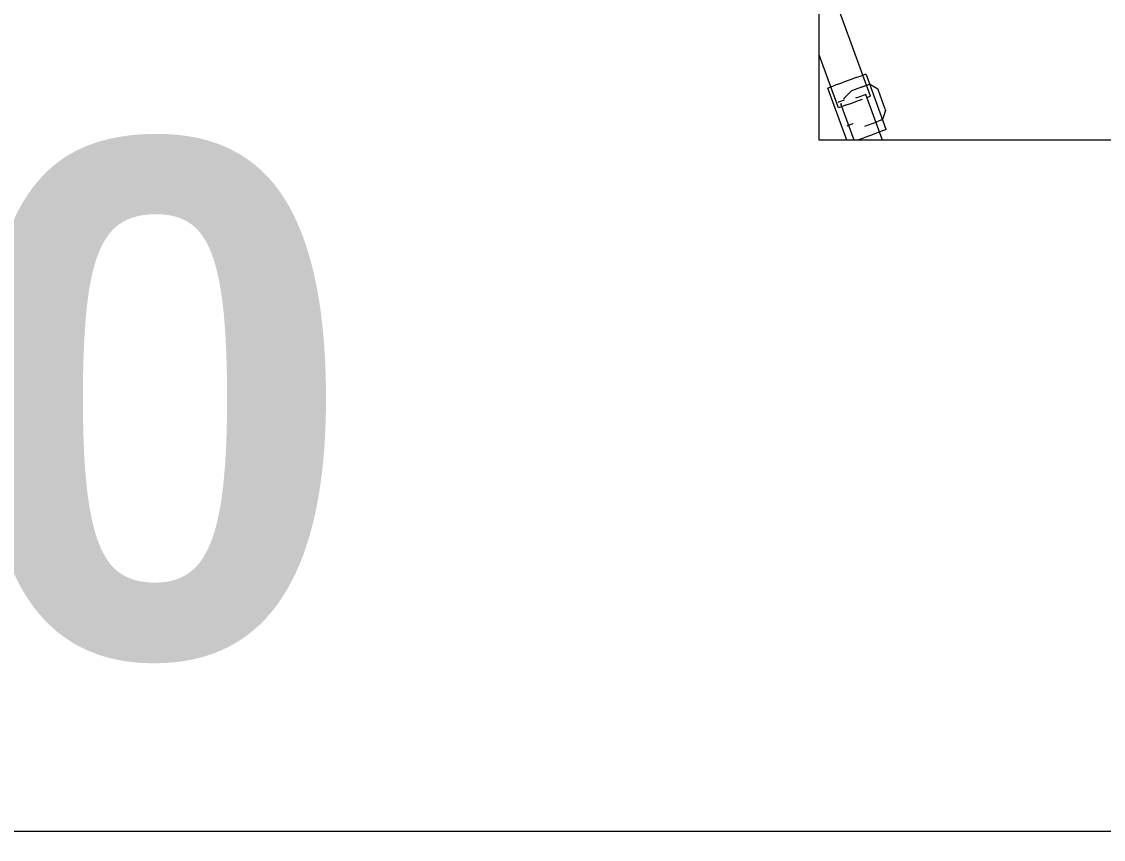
# Model space of a CAD drawing. Header units: inches. Extents: x 22 to 382261, y 22 to 371281.
# Drawn here: x 116616 to 117185, y 139695 to 140125 of the extents above; entities that cross this region are included whole.
import ezdxf

# ---------------------------------------------------------------- set-up
doc = ezdxf.new("R2010")
doc.units = ezdxf.units.IN
doc.header["$MEASUREMENT"] = 0
for name, color, linetype, lineweight in [('A-ANNO-DIMS', 211, 'Continuous', 9), ('A-GENM', 13, 'Continuous', 9), ('G-IMPT', 8, 'Continuous', 9), ('Q-CASE', 31, 'Continuous', 9)]:
    doc.layers.add(name, color=color, linetype=linetype, lineweight=lineweight)
doc.styles.add('Arial_B_2', font='arialbd.ttf', dxfattribs={"height": 270.833333})
doc.dimstyles.new('2_2', dxfattribs={"dimscale": 304.8, "dimtxt": 267.818092, "dimasz": 0.227865, "dimexe": 1.377953, "dimexo": 0.0625, "dimgap": 0.287073, "dimtad": 1, "dimdec": 0, "dimzin": 0, "dimdsep": 46, "dimtxsty": 'Arial_B_2', "dimblk1": 'OBLIQUE', "dimblk2": 'OBLIQUE', "dimsah": 1, "dimcen": 0.09, "dimdle": 0.574147, "dimazin": 0, "dimtfac": 1, "dimtdec": 4, "dimtix": 1, "dimtmove": 0, "dimatfit": 3, "dimfxl": 0.574147, "dimfxlon": 1, "dimtvp": 1, "dimtolj": 1, "dimtzin": 0, "dimlwd": 18, "dimlwe": 18, "dimarcsym": 2})

# ---------------------------------------------------------------- blocks, each defined once
blk = doc.blocks.new('Casework 10 - Casework 10-654344-Section C-C')
at = {"layer": 'Q-CASE'}
for p, q in [((-2721.81, 900), (-2721.81, 1050)), ((-2461.81, 900), (-2721.81, 900))]:
    blk.add_line(p, q, dxfattribs=at)
blk = doc.blocks.new('LR2029_ESTUDIO_FOTOGRAFICO_02_TRIPODE - TRIPODE_ICV_DWG-656751-Section C-C')
at = {"layer": 'G-IMPT'}
for p, q in [((-2694.74, 923.17), (-2721.81, 997.53)), ((-2711.66, 917.01), (-2721.81, 944.9)), ((-2699.69, 933.89), (-2697.98, 934.51)), ((-2697.98, 934.51), (-2697.38, 934.73)), ((-2697.15, 934.62), (-2697.38, 934.73)), ((-2697.15, 934.62), (-2686.63, 905.74)), ((-2714.57, 928.48), (-2712.98, 929.06)), ((-2712.39, 929.27), (-2712.98, 929.06)), ((-2712.39, 929.27), (-2708.95, 930.52)), ((-2705.52, 931.77), (-2708.95, 930.52)), ((-2702.32, 932.93), (-2705.52, 931.77)), ((-2702.32, 932.93), (-2699.69, 933.89)), ((-2699.61, 927.99), (-2695.39, 929.53)), ((-2699.61, 927.99), (-2695.82, 929.37)), ((-2699.37, 928.08), (-2695.39, 929.53)), ((-2690.98, 926.92), (-2695.39, 929.53)), ((-2717.18, 927.33), (-2717.07, 927.56)), ((-2707.23, 900), (-2717.18, 927.33)), ((-2717.02, 927.59), (-2717.07, 927.56)), ((-2717.02, 927.59), (-2715.99, 927.96)), ((-2715.99, 927.96), (-2714.57, 928.48)), ((-2708.64, 922.08), (-2704.59, 926.18)), ((-2704.59, 926.18), (-2699.37, 928.08)), ((-2704.59, 926.18), (-2704.59, 926.18)), ((-2698.72, 923.45), (-2700.48, 922.81)), ((-2697.58, 923.86), (-2698.72, 923.45)), ((-2697.18, 924.01), (-2697.58, 923.86)), ((-2688.44, 900), (-2697.18, 924.01)), ((-2696.71, 922.45), (-2695.25, 922.98)), ((-2695.25, 922.98), (-2694.74, 923.17)), ((-2690.81, 926.76), (-2690.98, 926.92)), ((-2690.62, 926.22), (-2690.81, 926.76)), ((-2687.04, 916.38), (-2690.62, 926.22)), ((-2711.64, 920.02), (-2711.75, 919.8)), ((-2711.14, 917.2), (-2711.66, 917.01)), ((-2708.65, 921.11), (-2711.64, 920.02)), ((-2709.67, 917.73), (-2711.14, 917.2)), ((-2710.33, 919.22), (-2709.94, 919.36)), ((-2703.34, 900), (-2710.33, 919.22)), ((-2707.41, 918.55), (-2709.67, 917.73)), ((-2708.71, 921.79), (-2708.64, 922.08)), ((-2708.65, 921.11), (-2708.54, 921.34)), ((-2707.41, 918.55), (-2704.65, 919.56)), ((-2704.65, 919.56), (-2701.71, 920.63)), ((-2700.48, 922.81), (-2702.63, 922.03)), ((-2701.71, 920.63), (-2698.96, 921.63)), ((-2686.86, 915.62), (-2688.52, 910.92)), ((-2687.04, 916.38), (-2686.84, 915.84)), ((-2686.86, 915.62), (-2686.84, 915.84)), ((-2707.12, 907.62), (-2707.13, 907.62)), ((-2707.12, 907.62), (-2704.13, 908.71)), ((-2704.13, 908.71), (-2704.14, 908.71)), ((-2704.14, 908.71), (-2703.91, 908.61)), ((-2697.76, 907.44), (-2697.77, 907.44)), ((-2697.75, 907.44), (-2697.76, 907.44)), ((-2697.75, 907.44), (-2693.92, 908.84)), ((-2693.92, 908.84), (-2691, 909.89)), ((-2688.99, 910.63), (-2691, 909.89)), ((-2688.99, 910.63), (-2688.56, 910.79)), ((-2701.49, 900.14), (-2698.28, 901.31)), ((-2694.86, 902.55), (-2698.28, 901.31)), ((-2691.65, 903.72), (-2694.86, 902.55)), ((-2689.03, 904.67), (-2691.65, 903.72)), ((-2687.33, 905.3), (-2689.03, 904.67)), ((-2686.74, 905.51), (-2687.33, 905.3)), ((-2686.63, 905.74), (-2686.74, 905.51))]:
    blk.add_line(p, q, dxfattribs=at)
blk = doc.blocks.new('LR2029_ESTUDIO_FOTOGRAFICO_02_TRIPODE - LR2029_ESTUDIO_FOTOGRAFICO_02_TRIPODE-656754-Section C-C')
blk.add_blockref('LR2029_ESTUDIO_FOTOGRAFICO_02_TRIPODE - TRIPODE_ICV_DWG-656751-Section C-C', (0, 0))
blk = doc.blocks.new('_Oblique')
at = {"color": 0, "linetype": 'ByBlock', "lineweight": -2}
blk.add_line((-0.5, -0.5), (0.5, 0.5), dxfattribs=at)
blk = doc.blocks.new('*D5208')
at = {"layer": 'A-ANNO-DIMS', "color": 0, "lineweight": 18, "transparency": 16777216}
for p, q in [((115165.57, 139779.93), (115165.57, 139278.98)), ((117575.57, 139779.93), (117575.57, 139278.98)), ((114990.57, 139698.98), (117750.57, 139698.98))]:
    blk.add_line(p, q, dxfattribs=at)
at = {"layer": 'Defpoints', "color": 0, "transparency": 16777216}
for p in [(115165.57, 139798.98), (117575.57, 139798.98), (117575.57, 139698.98)]:
    blk.add_point(p, dxfattribs=at)
at = {"layer": 'A-ANNO-DIMS', "color": 0, "lineweight": 18, "transparency": 16777216, "xscale": 69.45312499999999, "yscale": 69.45312499999999, "zscale": 69.45312499999999, "rotation": 180}
blk.add_blockref('_Oblique', (115165.57, 139698.98), dxfattribs=at)
at = {"layer": 'A-ANNO-DIMS', "color": 0, "lineweight": 18, "transparency": 16777216, "xscale": 69.45312499999999, "yscale": 69.45312499999999, "zscale": 69.45312499999999}
blk.add_blockref('_Oblique', (117575.57, 139698.98), dxfattribs=at)
at = {"layer": 'A-ANNO-DIMS', "color": 0, "lineweight": 18, "transparency": 16777216, "insert": (116370.57, 139924.76), "char_height": 270.833, "width": 559.6852, "attachment_point": 5, "style": 'Arial_B_2'}
blk.add_mtext('\\A1;2410', dxfattribs=at)

msp = doc.modelspace()

# ---------------------------------------------------------------- block references
at = {"layer": 'A-GENM'}
msp.add_blockref('LR2029_ESTUDIO_FOTOGRAFICO_02_TRIPODE - LR2029_ESTUDIO_FOTOGRAFICO_02_TRIPODE-656754-Section C-C', (119757.37, 139162.81), dxfattribs=at)
at = {"layer": 'Q-CASE'}
msp.add_blockref('Casework 10 - Casework 10-654344-Section C-C', (119757.37, 139162.81), dxfattribs=at)

# ---------------------------------------------------------------- dimensions: what is measured, and where the dimension line sits
at = {"layer": 'A-ANNO-DIMS', "lineweight": 18}
dim = msp.add_linear_dim(base=(117575.57, 139698.98), p1=(115165.57, 139798.98), p2=(117575.57, 139798.98), dimstyle='2_2', override={"dimpost": '<>', "dimfxl": 2410}, dxfattribs=at)
dim.commit()
dim.dimension.update_dxf_attribs({"geometry": '*D5208', "text_midpoint": (116370.57, 139924.76)})

doc.saveas('drawing.dxf')
